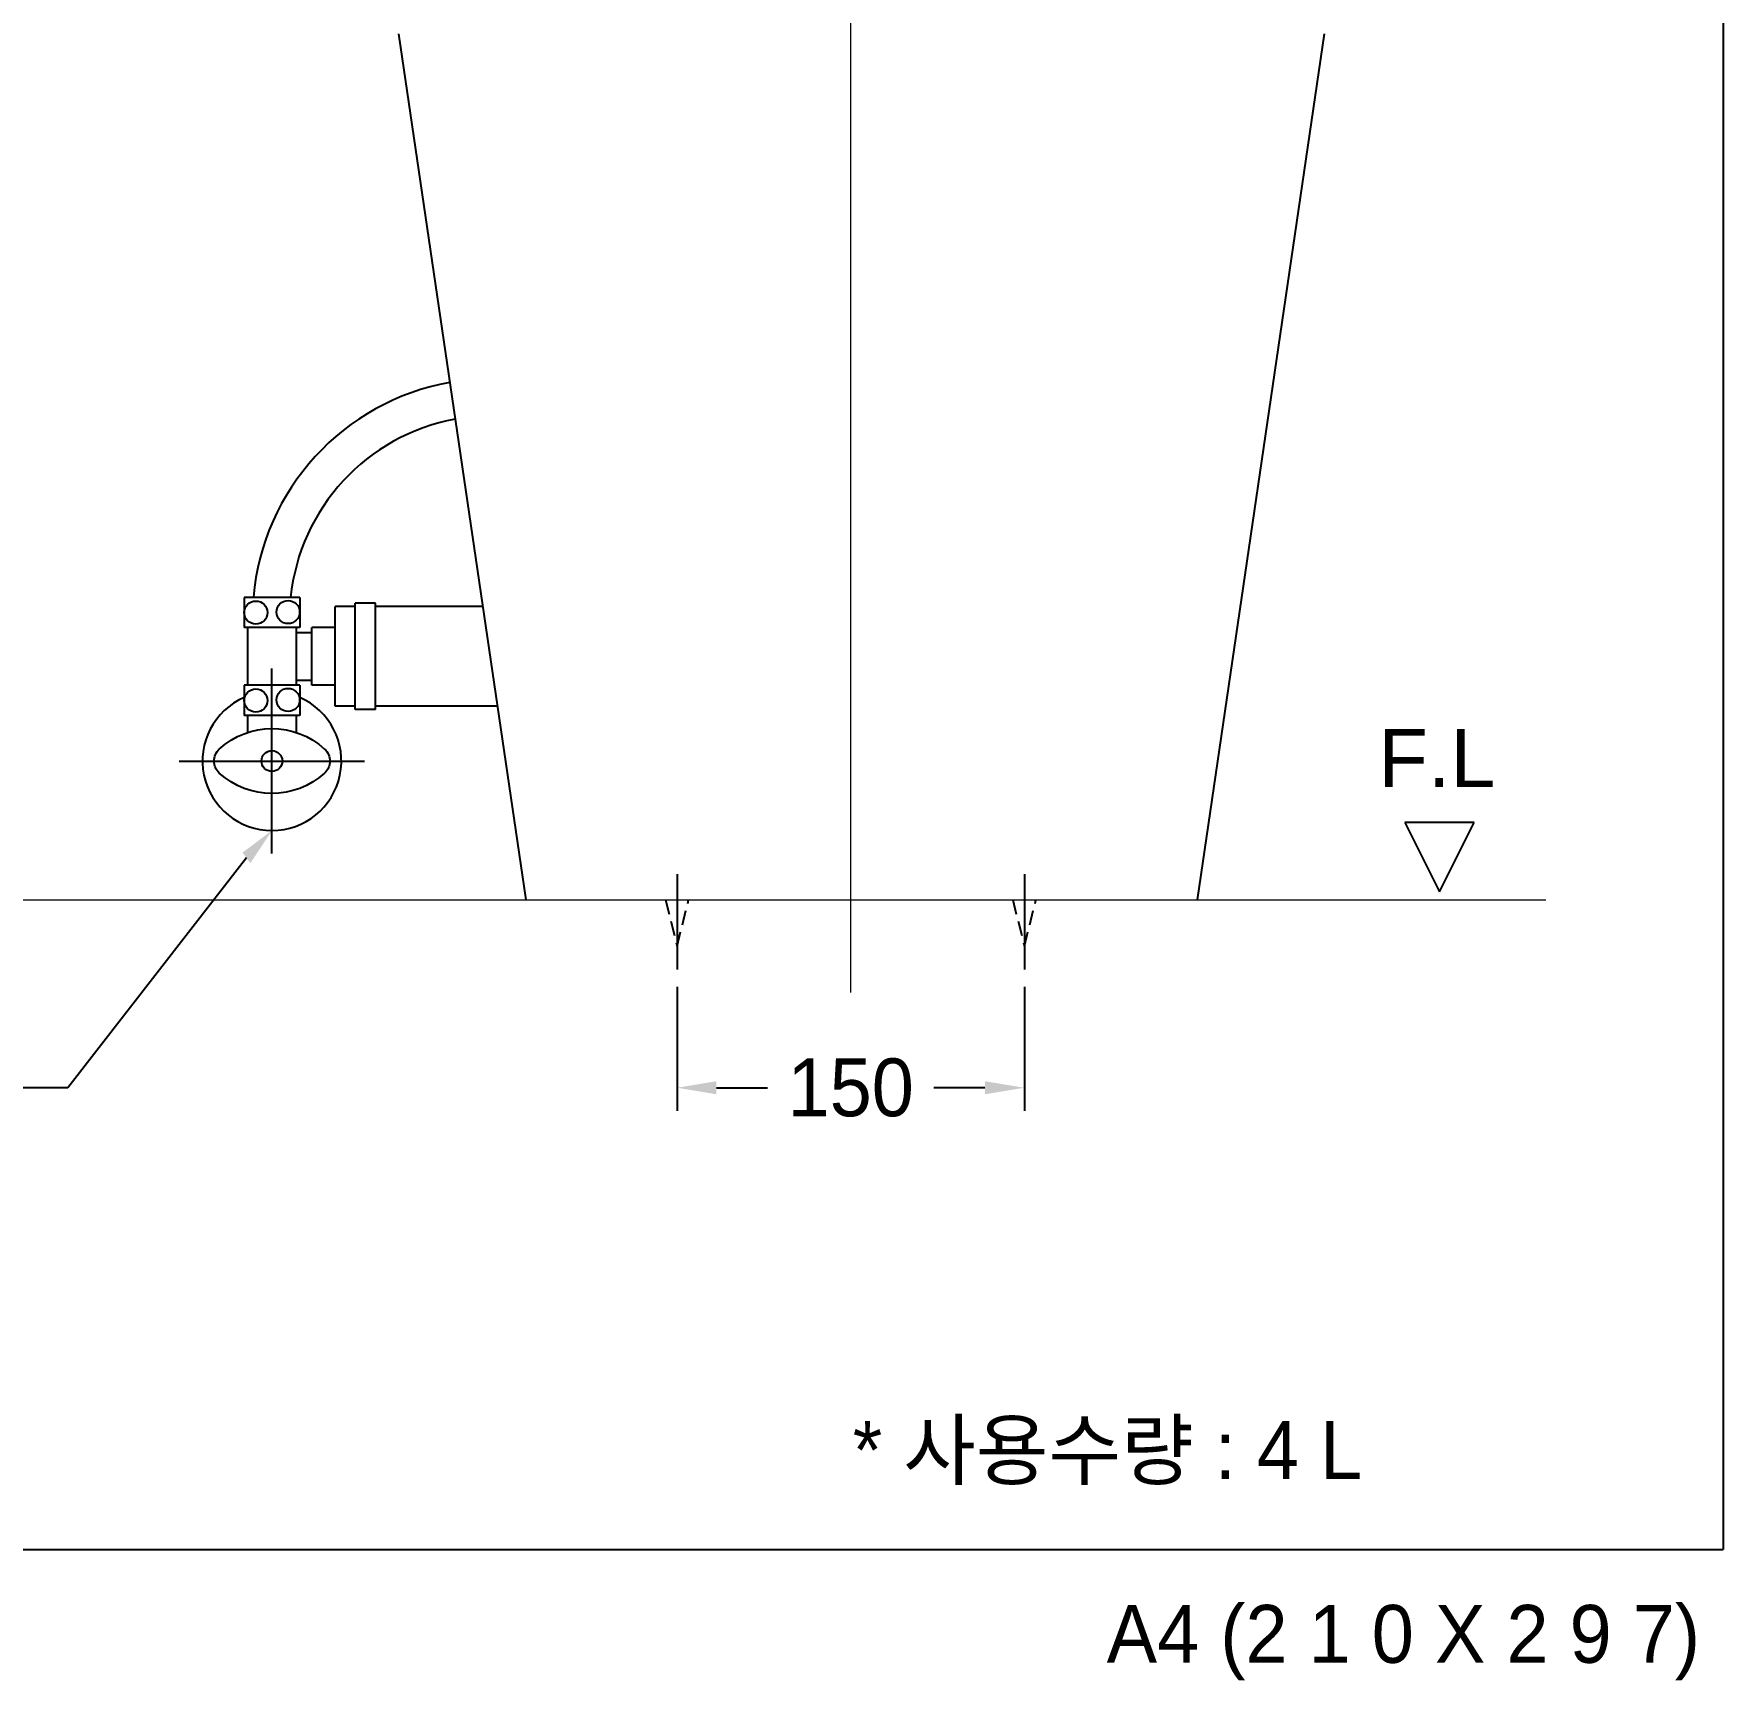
# Model space of a CAD drawing. Header units: millimetres. Extents: x 0 to 1800, y -67 to 2530.
# Drawn here: x 1070 to 1800, y -57 to 655 of the extents above; entities that cross this region are included whole.
import ezdxf
from ezdxf.enums import TextEntityAlignment as Align
from ezdxf.lldxf.tags import DXFTag

# ---------------------------------------------------------------- set-up
doc = ezdxf.new("R2010")
doc.units = ezdxf.units.MM
doc.linetypes.add('DASHED2', pattern=[9.525, 6.35, -3.175])
for name, color, linetype in [('TEXT', 7, 'Continuous'), ('내부선 및 부속', 4, 'Continuous'), ('도각라인', 7, 'Continuous'), ('외형선', 3, 'Continuous'), ('점선', 6, 'DASHED2'), ('중심선', 1, 'DASHED'), ('치수선', 7, 'Continuous')]:
    doc.layers.add(name, color=color, linetype=linetype)
doc.styles.add('____', font='')
doc.styles.add('타이틀', font='H2GTRM.TTF', dxfattribs={"height": 25})
doc.styles.get('____').set_extended_font_data('굴림')
tags = doc.linetypes.add('DASHDOT', pattern=[70, 31, -13, 13, -13]).pattern_tags.tags
tags[10:11] = [DXFTag(74, 4), DXFTag(75, 0), DXFTag(340, '0'), DXFTag(46, 0.0), DXFTag(50, 0.0), DXFTag(44, 0.0), DXFTag(45, 0.0)]
tags[8:9] = [DXFTag(74, 4), DXFTag(75, 0), DXFTag(340, '0'), DXFTag(46, 0.0), DXFTag(50, 0.0), DXFTag(44, 0.0), DXFTag(45, 0.0)]
tags[6:7] = [DXFTag(74, 4), DXFTag(75, 0), DXFTag(340, '0'), DXFTag(46, 0.0), DXFTag(50, 0.0), DXFTag(44, 0.0), DXFTag(45, 0.0)]
tags[4:5] = [DXFTag(74, 4), DXFTag(75, 0), DXFTag(340, '0'), DXFTag(46, 0.0), DXFTag(50, 0.0), DXFTag(44, 0.0), DXFTag(45, 0.0)]
tags = doc.linetypes.add('DASHED', pattern=[25.72, 12.86, -12.86]).pattern_tags.tags
tags[6:7] = [DXFTag(74, 4), DXFTag(75, 0), DXFTag(340, '0'), DXFTag(46, 0.0), DXFTag(50, 0.0), DXFTag(44, 0.0), DXFTag(45, 0.0)]
tags[4:5] = [DXFTag(74, 4), DXFTag(75, 0), DXFTag(340, '0'), DXFTag(46, 0.0), DXFTag(50, 0.0), DXFTag(44, 0.0), DXFTag(45, 0.0)]
doc.dimstyles.new('MSADIM', dxfattribs={"dimtxt": 33, "dimasz": 17, "dimexe": 10, "dimexo": 7.5, "dimgap": 10, "dimtad": 0, "dimtih": 1, "dimtoh": 1, "dimdec": 0, "dimzin": 1, "dimdsep": 46, "dimtxsty": '____', "dimcen": 11.25, "dimadec": 0, "dimazin": 0, "dimtfac": 1, "dimtdec": 0, "dimtix": 1, "dimtmove": 0, "dimatfit": 3, "dimfxl": 0, "dimtolj": 1, "dimtzin": 1, "dimarcsym": 0})

# ---------------------------------------------------------------- blocks, each defined once
blk = doc.blocks.new('*D5')
at = {"layer": '치수선', "color": 0, "linetype": 'Continuous', "lineweight": -2}
for p, q in [((1348.12, 243.15), (1348.12, 189.48)), ((1498.12, 243.15), (1498.12, 189.48)), ((1365.12, 199.48), (1387.19, 199.48)), ((1481.12, 199.48), (1459.05, 199.48))]:
    blk.add_line(p, q, dxfattribs=at)
at = {"layer": '치수선', "color": 0, "linetype": 'Continuous'}
for points in [[(1365.12, 202.31), (1365.12, 196.65), (1348.12, 199.48)], [(1481.12, 202.31), (1481.12, 196.65), (1498.12, 199.48)]]:
    blk.add_solid(points, dxfattribs=at)
at = {"layer": '치수선', "color": 0, "linetype": 'Continuous', "insert": (1423.12, 199.48), "char_height": 25, "attachment_point": 5, "style": '____'}
blk.add_mtext('\\A1;150', dxfattribs=at)

msp = doc.modelspace()

# ---------------------------------------------------------------- linework, layer by layer
at = {"layer": '내부선 및 부속', "linetype": 'Continuous'}
for p, q in [((1161.12, 411.4), (1161.12, 398.4)), ((1185.12, 411.4), (1161.12, 411.4)), ((1185.12, 411.4), (1185.12, 398.4)), ((1209.12, 362.9), (1209.12, 408.9)), ((1217.87, 408.9), (1209.12, 408.9)), ((1217.87, 362.9), (1217.87, 408.9)), ((1200.37, 364.4), (1200.37, 407.4)), ((1209.12, 407.4), (1200.37, 407.4)), ((1264.12, 407.4), (1217.87, 407.4)), ((1185.12, 398.4), (1161.12, 398.4)), ((1183.62, 398.4), (1162.62, 398.4)), ((1162.62, 398.4), (1162.62, 373.4)), ((1183.62, 398.4), (1183.62, 373.4)), ((1183.62, 396.15), (1190.37, 396.15)), ((1190.37, 373.4), (1190.37, 398.4)), ((1200.37, 398.4), (1190.37, 398.4)), ((1190.37, 375.65), (1190.37, 396.15)), ((1190.37, 375.65), (1190.37, 396.15)), ((1161.12, 373.4), (1161.12, 360.4)), ((1185.12, 373.4), (1161.12, 373.4)), ((1183.62, 375.65), (1190.37, 375.65)), ((1185.12, 373.4), (1185.12, 360.4)), ((1200.37, 373.4), (1190.37, 373.4)), ((1185.12, 360.4), (1161.12, 360.4)), ((1162.62, 360.4), (1162.62, 352.97)), ((1183.62, 360.4), (1183.62, 352.97)), ((1209.12, 364.4), (1200.37, 364.4)), ((1217.87, 362.9), (1209.12, 362.9)), ((1270.43, 364.4), (1217.87, 364.4))]:
    msp.add_line(p, q, dxfattribs=at)
at = {"layer": '내부선 및 부속', "linetype": 'Continuous', "flags": 128}
for points in [[(1150.39, 345.81, -0.388889), (1195.85, 345.81)], [(1150.39, 335.49, -0.44), (1150.39, 345.81)], [(1195.85, 345.81, -0.44), (1195.85, 335.49)], [(1195.85, 335.49, -0.388889), (1150.39, 335.49)]]:
    msp.add_lwpolyline(points, format="xyb", dxfattribs=at)
at = {"layer": '내부선 및 부속', "linetype": 'Continuous'}
for centre, radius in [((1166.17, 404.81), 5), ((1180.1, 405.06), 5), ((1166.17, 366.81), 5), ((1180.1, 367.06), 5), ((1173.12, 340.65), 4.5)]:
    msp.add_circle(centre, radius, dxfattribs=at)
for centre, radius, start, end in [((1268.04, 402.51), 103.31, 100.11151, 175.06063), ((1268.04, 402.51), 87.31, 100.43409, 174.15255), ((1173.12, 340.65), 30, 113.5781, 66.42174)]:
    msp.add_arc(centre, radius, start, end, dxfattribs=at)
at = {"layer": '도각라인'}
for p in [(1800, 2530), (0, 0)]:
    msp.add_line(p, (1800, 0), dxfattribs=at)
at = {"layer": '외형선', "linetype": 'Continuous'}
for p, q in [((1227.78, 654.93), (1282.73, 280.65)), ((1627.67, 654.93), (1572.73, 280.65)), ((1692.43, 314.09), (1662.43, 314.09)), ((1662.43, 314.09), (1677.43, 284.09)), ((1677.43, 284.09), (1692.43, 314.09))]:
    msp.add_line(p, q, dxfattribs=at)
at = {"layer": '외형선', "linetype": 'Continuous', "lineweight": 18}
msp.add_line((224.2, 280.65), (1723.31, 280.65), dxfattribs=at)
at = {"layer": '점선'}
for p, q in [((1343.12, 280.65), (1348.12, 260.65)), ((1348.12, 260.65), (1353.12, 280.65)), ((1493.12, 280.65), (1498.12, 260.65)), ((1498.12, 260.65), (1503.12, 280.65))]:
    msp.add_line(p, q, dxfattribs=at)
at = {"layer": '중심선', "linetype": 'DASHDOT', "lineweight": 18}
msp.add_line((1423.12, 240.65), (1423.12, 837.77), dxfattribs=at)
at = {"layer": '중심선', "linetype": 'DASHDOT'}
for p, q in [((1173.12, 300.65), (1173.12, 380.65)), ((1133.12, 340.65), (1213.12, 340.65)), ((1348.12, 291.75), (1348.12, 250.65)), ((1498.12, 291.75), (1498.12, 250.65))]:
    msp.add_line(p, q, dxfattribs=at)
at = {"layer": '치수선', "linetype": 'Continuous'}
for p, q in [((1162.13, 298.81), (1084.97, 199.48)), ((1084.97, 199.48), (947.55, 199.48))]:
    msp.add_line(p, q, dxfattribs=at)
msp.add_solid([(1160.44, 301.09), (1173.12, 310.65), (1163.82, 296.53)], dxfattribs=at)

# ---------------------------------------------------------------- texts
at = {"layer": 'TEXT', "style": '타이틀'}
msp.add_text('* 사용수량 : 4 L', height=25, dxfattribs=at).set_placement((1534.01, 42.93), align=Align.MIDDLE_CENTER)
msp.add_text('A4 (2 1 0 X 2 9 7)', height=25, dxfattribs=at).set_placement((1790, -36.52), align=Align.MIDDLE_RIGHT)
at = {"layer": 'TEXT', "insert": (1651.1, 354.44), "char_height": 25, "width": 248.9925, "attachment_point": 1, "line_spacing_factor": 0.963855, "style": '타이틀'}
msp.add_mtext('\\fArial;F.L', dxfattribs=at)

# ---------------------------------------------------------------- dimensions: what is measured, and where the dimension line sits
at = {"layer": '치수선', "linetype": 'Continuous'}
dim = msp.add_linear_dim(base=(1498.12, 199.48), p1=(1348.12, 250.65), p2=(1498.12, 250.65), dimstyle='MSADIM', override={"dimtxt": 25}, dxfattribs=at)
dim.commit()
dim.dimension.update_dxf_attribs({"geometry": '*D5', "text_midpoint": (1423.12, 199.48)})

doc.saveas('drawing.dxf')
